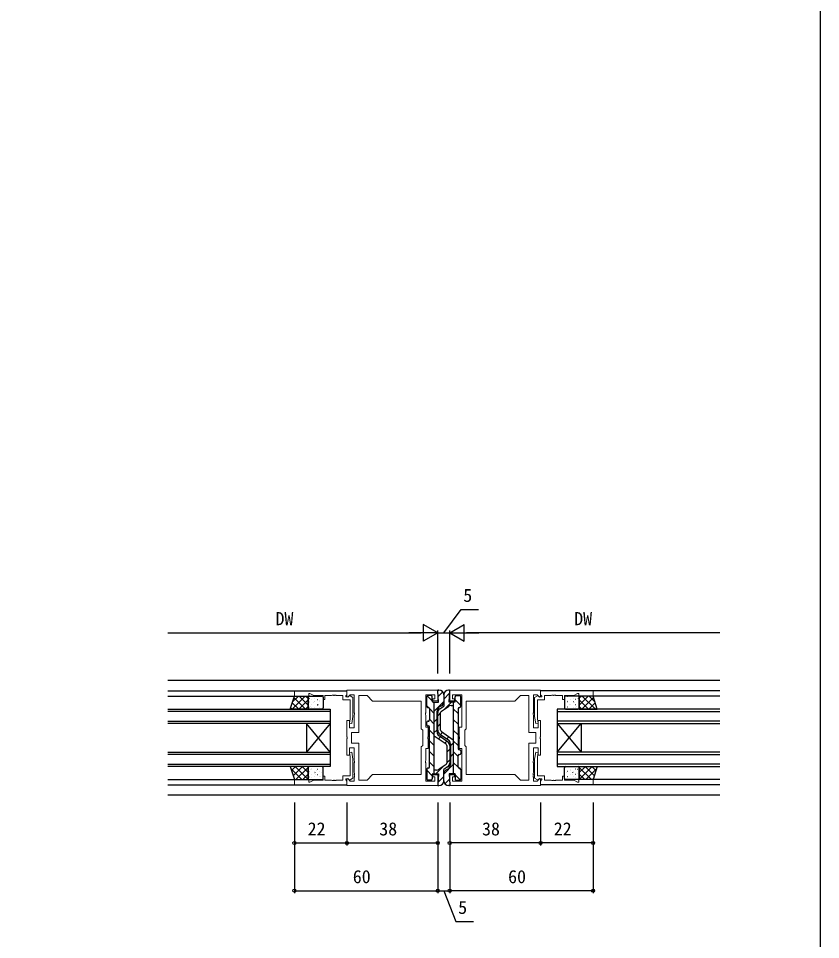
# Model space of a CAD drawing. Units: millimetres, scale not verified. Extents: x -437 to 438, y -681 to 679.
# Drawn here: x 102.6 to 438.3, y -127.4 to 258.2 of the extents above; entities that cross this region are included whole.
import ezdxf
from ezdxf.enums import TextEntityAlignment as Align

# ---------------------------------------------------------------- set-up
doc = ezdxf.new("R2010")
doc.units = ezdxf.units.MM
doc.header["$LTSCALE"] = 4
doc.layers.add('0-2_YKK_11', color=7, linetype='Continuous', lineweight=18)
for name, color, linetype in [('0-3_YKK_12', 2, 'Continuous'), ('0-4_YKK_13', 4, 'Continuous'), ('0-6_YKK_D', 6, 'Continuous'), ('0-7_YKK_ZWAK', 7, 'Continuous')]:
    doc.layers.add(name, color=color, linetype=linetype)
doc.styles.add('ＭＳ ゴシック', font='')
doc.styles.get('ＭＳ ゴシック').set_extended_font_data('MS Gothic')

msp = doc.modelspace()

# ---------------------------------------------------------------- linework, layer by layer
at = {"layer": '0-2_YKK_11'}
for points in [[(240.101, -22.954), (278.101, -22.954), (278.101, -27.454), (276.101, -27.454), (276.101, -26.654), (276.901, -26.654), (276.901, -24.884), (273.101, -24.884), (273.101, -32.495), (272.981, -32.679), (272.981, -33.229), (273.101, -33.412), (273.101, -38.454), (274.101, -38.454), (274.101, -42.495), (273.981, -42.679), (273.981, -43.229), (274.101, -43.412), (274.101, -47.454), (273.101, -47.454), (273.101, -52.495), (272.981, -52.679), (272.981, -53.229), (273.101, -53.412), (273.101, -61.024), (276.901, -61.024), (276.901, -59.254), (276.101, -59.254), (276.101, -58.454), (278.101, -58.454), (278.101, -62.954), (240.101, -62.954), (240.101, -60.153), (240.471, -60), (241.495, -61.024), (243.101, -61.024), (243.101, -59.412), (243.221, -59.229), (243.221, -58.679), (243.101, -58.495)], [(243.101, -58.495), (243.101, -58.412), (243.221, -58.229), (243.221, -57.679), (243.101, -57.495), (243.101, -53.412), (243.221, -53.229), (243.221, -52.679), (243.101, -52.495), (243.101, -47.154), (241.101, -47.154), (241.101, -50.154), (240.101, -50.154), (240.101, -43.412), (240.221, -43.229), (240.221, -42.679), (240.101, -42.495), (240.101, -35.754), (241.101, -35.754), (241.101, -38.754), (243.101, -38.754), (243.101, -33.412), (243.221, -33.229), (243.221, -32.679), (243.101, -32.495), (243.101, -24.884), (241.495, -24.884), (240.471, -25.907), (240.101, -25.754), (240.101, -22.954)], [(321.101, -22.954), (283.101, -22.954), (283.101, -27.454), (285.101, -27.454), (285.101, -26.654), (284.301, -26.654), (284.301, -24.884), (288.101, -24.884), (288.101, -32.495), (288.221, -32.679), (288.221, -33.229), (288.101, -33.412), (288.101, -38.454), (287.101, -38.454), (287.101, -42.495), (287.221, -42.679), (287.221, -43.229), (287.101, -43.412), (287.101, -47.454), (288.101, -47.454), (288.101, -52.495), (288.221, -52.679), (288.221, -53.229), (288.101, -53.412), (288.101, -61.024), (284.301, -61.024), (284.301, -59.254), (285.101, -59.254), (285.101, -58.454), (283.101, -58.454), (283.101, -62.954), (321.101, -62.954), (321.101, -60.153), (320.73, -60), (319.706, -61.024), (318.101, -61.024), (318.101, -59.412), (317.981, -59.229), (317.981, -58.679), (318.101, -58.495)], [(318.101, -58.495), (318.101, -58.412), (317.981, -58.229), (317.981, -57.679), (318.101, -57.495), (318.101, -53.412), (317.981, -53.229), (317.981, -52.679), (318.101, -52.495), (318.101, -47.154), (320.101, -47.154), (320.101, -50.154), (321.101, -50.154), (321.101, -43.412), (320.981, -43.229), (320.981, -42.679), (321.101, -42.495), (321.101, -35.754), (320.101, -35.754), (320.101, -38.754), (318.101, -38.754), (318.101, -33.412), (317.981, -33.229), (317.981, -32.679), (318.101, -32.495), (318.101, -24.884), (319.706, -24.884), (320.73, -25.907), (321.101, -25.754), (321.101, -22.954)]]:
    msp.add_lwpolyline(points, dxfattribs=at)
for points in [[(218.101, -23.254), (240.101, -23.254), (240.101, -24.884), (239.801, -25.184), (239.601, -25.384), (239.601, -25.854), (240.551, -25.854), (241.051, -25.354), (241.388, -25.354), (242.601, -26.054), (242.601, -34.062), (242.093, -36.94), (241.108, -36.767), (241.401, -35.108), (241.401, -27.054), (238.401, -27.054), (238.401, -25.184), (235.609, -25.184), (235.426, -25.064), (234.876, -25.064), (234.692, -25.184), (234.609, -25.184), (234.426, -25.064), (233.876, -25.064), (233.692, -25.184), (230.901, -25.184), (230.901, -26.954), (230.101, -26.954), (230.101, -25.184), (226.166, -25.184), (224.601, -24.454), (224.101, -24.454), (224.101, -25.454), (218.101, -25.454)], [(250.831, -58.354), (271.171, -58.354), (271.171, -46.784), (271.801, -46.154), (271.801, -39.754), (271.171, -39.124), (271.171, -27.554), (250.831, -27.554), (248.531, -25.254), (245.031, -25.254), (245.031, -40.684), (242.031, -40.684), (242.031, -45.224), (245.031, -45.224), (245.031, -60.654), (248.531, -60.654)], [(310.371, -58.354), (290.031, -58.354), (290.031, -46.784), (289.401, -46.154), (289.401, -39.754), (290.031, -39.124), (290.031, -27.554), (310.371, -27.554), (312.671, -25.254), (316.171, -25.254), (316.171, -40.684), (319.171, -40.684), (319.171, -45.224), (316.171, -45.224), (316.171, -60.654), (312.671, -60.654)], [(343.101, -23.254), (321.101, -23.254), (321.101, -24.884), (321.401, -25.184), (321.601, -25.384), (321.601, -25.854), (320.651, -25.854), (320.151, -25.354), (319.813, -25.354), (318.601, -26.054), (318.601, -34.062), (319.108, -36.94), (320.093, -36.767), (319.801, -35.108), (319.801, -27.054), (322.801, -27.054), (322.801, -25.184), (325.592, -25.184), (325.776, -25.064), (326.326, -25.064), (326.509, -25.184), (326.592, -25.184), (326.776, -25.064), (327.326, -25.064), (327.509, -25.184), (330.301, -25.184), (330.301, -26.954), (331.101, -26.954), (331.101, -25.184), (335.035, -25.184), (336.601, -24.454), (337.101, -24.454), (337.101, -25.454), (343.101, -25.454)], [(218.101, -62.654), (240.101, -62.654), (240.101, -61.024), (239.801, -60.724), (239.601, -60.524), (239.601, -60.054), (240.551, -60.054), (241.051, -60.554), (241.388, -60.554), (242.601, -59.854), (242.601, -51.845), (242.093, -48.967), (241.108, -49.14), (241.401, -50.799), (241.401, -58.854), (238.401, -58.854), (238.401, -60.724), (235.609, -60.724), (235.426, -60.844), (234.876, -60.844), (234.692, -60.724), (234.609, -60.724), (234.426, -60.844), (233.876, -60.844), (233.692, -60.724), (230.901, -60.724), (230.901, -58.954), (230.101, -58.954), (230.101, -60.724), (226.166, -60.724), (224.601, -61.454), (224.101, -61.454), (224.101, -60.454), (218.101, -60.454)], [(343.101, -62.654), (321.101, -62.654), (321.101, -61.024), (321.401, -60.724), (321.601, -60.524), (321.601, -60.054), (320.651, -60.054), (320.151, -60.554), (319.813, -60.554), (318.601, -59.854), (318.601, -51.845), (319.108, -48.967), (320.093, -49.14), (319.801, -50.799), (319.801, -58.854), (322.801, -58.854), (322.801, -60.724), (325.592, -60.724), (325.776, -60.844), (326.326, -60.844), (326.509, -60.724), (326.592, -60.724), (326.776, -60.844), (327.326, -60.844), (327.509, -60.724), (330.301, -60.724), (330.301, -58.954), (331.101, -58.954), (331.101, -60.724), (335.035, -60.724), (336.601, -61.454), (337.101, -61.454), (337.101, -60.454), (343.101, -60.454)]]:
    msp.add_lwpolyline(points, close=True, dxfattribs=at)
at = {"layer": '0-3_YKK_12'}
for p, q in [((396.101, -18.954), (165.101, -18.954)), ((165.101, -23.254), (240.101, -23.254)), ((165.101, -25.454), (218.101, -25.454)), ((396.101, -23.254), (321.101, -23.254)), ((396.101, -25.454), (343.101, -25.454)), ((165.101, -30.954), (233.101, -30.954)), ((233.101, -31.954), (165.101, -31.954)), ((233.101, -30.954), (233.101, -36.954)), ((396.101, -30.954), (328.101, -30.954)), ((328.101, -30.954), (328.101, -36.954)), ((328.101, -31.954), (396.101, -31.954)), ((165.101, -35.954), (233.101, -35.954)), ((233.101, -36.954), (165.101, -36.954)), ((223.101, -36.954), (223.101, -48.954)), ((233.101, -36.954), (223.101, -48.954)), ((233.101, -48.954), (223.101, -36.954)), ((233.101, -36.954), (233.101, -48.954)), ((396.101, -35.954), (328.101, -35.954)), ((328.101, -36.954), (396.101, -36.954)), ((328.101, -36.954), (328.101, -48.954)), ((328.101, -36.954), (338.101, -48.954)), ((328.101, -48.954), (338.101, -36.954)), ((338.101, -36.954), (338.101, -48.954)), ((165.101, -48.954), (233.101, -48.954)), ((233.101, -49.954), (165.101, -49.954)), ((233.101, -48.954), (233.101, -54.954)), ((396.101, -48.954), (328.101, -48.954)), ((328.101, -48.954), (328.101, -54.954)), ((328.101, -49.954), (396.101, -49.954)), ((165.101, -53.954), (233.101, -53.954)), ((396.101, -53.954), (328.101, -53.954)), ((233.101, -54.954), (165.101, -54.954)), ((328.101, -54.954), (396.101, -54.954)), ((165.101, -60.454), (218.101, -60.454)), ((396.101, -60.454), (343.101, -60.454)), ((165.101, -62.654), (240.101, -62.654)), ((396.101, -62.654), (321.101, -62.654)), ((396.101, -66.954), (165.101, -66.954))]:
    msp.add_line(p, q, dxfattribs=at)
at = {"layer": '0-4_YKK_13'}
for p, q in [((278.401, -22.954), (278.601, -22.954)), ((282.801, -22.954), (282.601, -22.954)), ((222.636, -25.454), (217.136, -30.954)), ((219.807, -25.454), (217.315, -27.946)), ((217.902, -26.083), (222.773, -30.954)), ((220.101, -25.454), (223.885, -29.238)), ((222.93, -25.454), (223.885, -26.409)), ((223.885, -30.454), (223.885, -25.954)), ((224.181, -25.669), (224.218, -25.669)), ((224.305, -25.634), (224.312, -25.637)), ((224.316, -26.552), (224.378, -26.593)), ((224.385, -25.454), (229.601, -25.454)), ((225.392, -26.88), (225.429, -26.88)), ((226.362, -26.363), (226.369, -26.365)), ((226.461, -25.669), (226.498, -25.669)), ((227.672, -26.88), (227.709, -26.88)), ((228.741, -25.669), (228.778, -25.669)), ((229.952, -26.88), (229.989, -26.88)), ((230.101, -25.954), (230.101, -30.454)), ((273.501, -29.754), (273.501, -25.754)), ((273.725, -25.336), (275.801, -27.412)), ((275.301, -25.254), (274.001, -25.254)), ((275.801, -27.654), (275.801, -25.754)), ((278.251, -25.623), (280.166, -23.709)), ((283.036, -24.277), (280.601, -26.713)), ((280.601, -24.954), (280.601, -29.653)), ((280.601, -24.954), (280.601, -27.796)), ((282.801, -27.953), (283.1, -23.273)), ((285.401, -27.653), (285.401, -25.753)), ((285.901, -25.253), (287.201, -25.253)), ((287.701, -29.753), (287.701, -25.753)), ((331.101, -25.954), (331.101, -30.454)), ((331.249, -26.88), (331.212, -26.88)), ((336.816, -25.454), (331.601, -25.454)), ((332.461, -25.669), (332.423, -25.669)), ((333.529, -26.88), (333.492, -26.88)), ((334.741, -25.669), (334.703, -25.669)), ((334.839, -26.363), (334.832, -26.365)), ((335.809, -26.88), (335.772, -26.88)), ((336.886, -26.552), (336.823, -26.593)), ((336.896, -25.634), (336.889, -25.637)), ((337.021, -25.669), (336.983, -25.669)), ((341.1, -25.454), (337.316, -29.238)), ((338.271, -25.454), (337.316, -26.409)), ((337.316, -30.454), (337.316, -25.954)), ((343.299, -26.083), (338.428, -30.954)), ((338.566, -25.454), (344.066, -30.954)), ((341.394, -25.454), (343.886, -27.946)), ((216.546, -30.384), (217.116, -30.954)), ((217.224, -28.233), (219.945, -30.954)), ((223.885, -27.032), (219.964, -30.954)), ((223.885, -29.861), (222.792, -30.954)), ((224.181, -27.911), (224.218, -27.911)), ((224.181, -30.154), (224.218, -30.154)), ((224.979, -29.929), (225.041, -29.97)), ((225.392, -29.122), (225.429, -29.122)), ((225.429, -30.294), (225.436, -30.296)), ((225.913, -28.334), (225.92, -28.337)), ((226.333, -27.887), (226.395, -27.928)), ((226.461, -27.911), (226.498, -27.911)), ((226.461, -30.154), (226.498, -30.154)), ((227.672, -29.122), (227.709, -29.122)), ((227.97, -29.063), (227.978, -29.065)), ((228.702, -27.191), (228.71, -27.194)), ((228.741, -27.911), (228.778, -27.911)), ((228.741, -30.154), (228.778, -30.154)), ((229.935, -27.332), (229.997, -27.374)), ((229.952, -29.122), (229.989, -29.122)), ((273.501, -29.602), (274.156, -30.257)), ((274.101, -30.254), (274.001, -30.254)), ((274.598, -30.699), (276.601, -32.702)), ((274.601, -30.754), (274.601, -35.454)), ((276.343, -27.954), (276.601, -28.212)), ((276.601, -31.764), (280.601, -27.764)), ((276.601, -57.954), (276.601, -27.954)), ((279.593, -29.533), (278.808, -29.981)), ((278.978, -30.755), (280.601, -29.653)), ((279.651, -31.75), (282.52, -29.8)), ((283.85, -27.953), (280.908, -30.896)), ((285.101, -27.953), (282.801, -27.953)), ((283.645, -29.453), (284.601, -29.453)), ((284.601, -27.953), (284.601, -57.953)), ((286.601, -32.755), (284.601, -30.755)), ((287.701, -29.365), (285.401, -27.064)), ((286.601, -30.753), (286.601, -47.454)), ((287.101, -30.253), (287.201, -30.253)), ((331.267, -27.332), (331.204, -27.374)), ((331.249, -29.122), (331.212, -29.122)), ((332.461, -27.911), (332.423, -27.911)), ((332.461, -30.154), (332.423, -30.154)), ((332.499, -27.191), (332.492, -27.194)), ((333.231, -29.063), (333.224, -29.065)), ((333.529, -29.122), (333.492, -29.122)), ((334.741, -27.911), (334.703, -27.911)), ((334.741, -30.154), (334.703, -30.154)), ((334.869, -27.887), (334.806, -27.928)), ((335.288, -28.334), (335.281, -28.337)), ((335.773, -30.294), (335.765, -30.296)), ((335.809, -29.122), (335.772, -29.122)), ((336.222, -29.929), (336.16, -29.97)), ((337.021, -27.911), (336.983, -27.911)), ((337.021, -30.154), (336.983, -30.154)), ((337.316, -27.032), (341.237, -30.954)), ((337.316, -29.861), (338.409, -30.954)), ((343.977, -28.233), (341.257, -30.954)), ((344.655, -30.384), (344.085, -30.954)), ((229.601, -30.954), (224.385, -30.954)), ((277.801, -40.498), (277.801, -31.717)), ((278.101, -39.691), (278.101, -32.41)), ((279.301, -32.503), (278.101, -33.703)), ((279.301, -39.695), (279.301, -32.412)), ((331.601, -30.954), (336.816, -30.954)), ((273.5, -37.454), (273.5, -36.454)), ((274.101, -35.954), (274, -35.954)), ((274, -37.954), (274.101, -37.954)), ((274.601, -35.192), (276.601, -37.192)), ((274.601, -55.154), (274.601, -38.454)), ((276.601, -36.254), (277.801, -35.054)), ((279.301, -36.993), (278.101, -38.192)), ((286.601, -37.245), (284.601, -35.245)), ((274.601, -39.682), (276.601, -41.682)), ((276.601, -40.744), (277.801, -39.544)), ((281.55, -45.551), (276.601, -42.185)), ((282.224, -44.562), (278.677, -42.152)), ((278.978, -41.346), (282.525, -43.755)), ((280.113, -40.671), (279.252, -41.532)), ((279.652, -40.357), (284.601, -43.722)), ((286.601, -41.735), (284.601, -39.735)), ((274.601, -44.172), (276.601, -46.172)), ((278.416, -43.419), (279.276, -42.559)), ((281.088, -45.237), (281.95, -44.375)), ((281.9, -46.212), (281.9, -53.495)), ((282.786, -42.488), (281.926, -43.348)), ((283.1, -46.216), (283.1, -53.497)), ((284.601, -45.163), (283.401, -46.363)), ((283.401, -45.41), (283.401, -54.19)), ((286.601, -46.225), (284.601, -44.225)), ((274.601, -48.662), (276.601, -50.662)), ((281.9, -48.915), (283.1, -47.715)), ((284.601, -49.653), (283.401, -50.853)), ((286.601, -50.715), (284.601, -48.715)), ((287.201, -47.954), (287.101, -47.954)), ((287.101, -49.954), (287.201, -49.954)), ((287.701, -48.454), (287.701, -49.454)), ((274.601, -53.153), (276.601, -55.153)), ((281.9, -53.405), (283.1, -52.205)), ((286.604, -55.208), (284.601, -53.205)), ((286.601, -55.153), (286.601, -50.454)), ((216.692, -55.985), (221.16, -60.454)), ((218.591, -54.954), (216.9, -56.645)), ((221.42, -54.954), (217.578, -58.795)), ((218.489, -54.954), (223.885, -60.35)), ((223.885, -55.316), (218.748, -60.454)), ((221.317, -54.954), (223.885, -57.522)), ((223.885, -55.454), (223.885, -59.954)), ((224.181, -57.064), (224.218, -57.064)), ((229.601, -54.954), (224.385, -54.954)), ((224.524, -57.673), (224.531, -57.675)), ((224.667, -56.168), (224.729, -56.209)), ((225.256, -55.801), (225.263, -55.804)), ((225.392, -56.032), (225.429, -56.032)), ((226.461, -57.064), (226.498, -57.064)), ((226.684, -57.503), (226.746, -57.544)), ((227.349, -56.542), (227.356, -56.545)), ((227.672, -56.032), (227.709, -56.032)), ((228.741, -57.064), (228.778, -57.064)), ((229.406, -57.271), (229.413, -57.273)), ((229.952, -56.032), (229.989, -56.032)), ((230.101, -59.954), (230.101, -55.454)), ((273.501, -56.154), (273.501, -60.154)), ((273.501, -56.543), (275.801, -58.843)), ((274.101, -55.654), (274.001, -55.654)), ((277.557, -56.454), (276.601, -56.454)), ((277.351, -57.954), (280.294, -55.011)), ((281.55, -54.157), (278.682, -56.108)), ((284.601, -54.144), (280.601, -58.143)), ((282.224, -55.152), (280.601, -56.254)), ((280.601, -60.954), (280.601, -56.254)), ((281.609, -56.375), (282.393, -55.926)), ((284.859, -57.953), (284.601, -57.695)), ((287.701, -56.305), (287.046, -55.65)), ((287.101, -55.653), (287.201, -55.653)), ((287.701, -56.153), (287.701, -60.154)), ((331.101, -59.954), (331.101, -55.454)), ((331.249, -56.032), (331.212, -56.032)), ((331.601, -54.954), (336.816, -54.954)), ((331.795, -57.271), (331.788, -57.273)), ((332.461, -57.064), (332.423, -57.064)), ((333.529, -56.032), (333.492, -56.032)), ((333.852, -56.542), (333.845, -56.545)), ((334.518, -57.503), (334.455, -57.544)), ((334.741, -57.064), (334.703, -57.064)), ((335.809, -56.032), (335.772, -56.032)), ((335.945, -55.801), (335.938, -55.804)), ((336.535, -56.168), (336.472, -56.209)), ((336.677, -57.673), (336.67, -57.675)), ((337.021, -57.064), (336.983, -57.064)), ((342.712, -54.954), (337.316, -60.35)), ((339.884, -54.954), (337.316, -57.522)), ((337.316, -55.316), (342.453, -60.454)), ((337.316, -55.454), (337.316, -59.954)), ((339.781, -54.954), (343.623, -58.795)), ((344.509, -55.985), (340.041, -60.454)), ((342.61, -54.954), (344.301, -56.645)), ((217.994, -60.116), (218.332, -60.454)), ((223.885, -58.145), (221.577, -60.454)), ((224.075, -59.644), (224.082, -59.647)), ((224.181, -59.306), (224.218, -59.306)), ((224.385, -60.454), (229.601, -60.454)), ((225.33, -59.545), (225.392, -59.586)), ((225.392, -58.275), (225.429, -58.275)), ((226.132, -60.373), (226.139, -60.375)), ((226.461, -59.306), (226.498, -59.306)), ((226.864, -58.501), (226.871, -58.504)), ((227.672, -58.275), (227.709, -58.275)), ((228.741, -59.306), (228.778, -59.306)), ((228.957, -59.242), (228.964, -59.245)), ((229.952, -58.275), (229.989, -58.275)), ((275.301, -60.654), (274.001, -60.654)), ((275.801, -58.254), (275.801, -60.154)), ((276.101, -57.954), (278.401, -57.954)), ((278.401, -57.954), (278.101, -62.634)), ((278.165, -61.63), (280.601, -59.195)), ((280.601, -60.953), (280.601, -58.111)), ((282.95, -60.285), (281.036, -62.199)), ((285.401, -58.253), (285.401, -60.154)), ((287.476, -60.571), (285.401, -58.495)), ((285.901, -60.654), (287.201, -60.654)), ((331.249, -58.275), (331.212, -58.275)), ((336.816, -60.454), (331.601, -60.454)), ((332.244, -59.242), (332.237, -59.245)), ((332.461, -59.306), (332.423, -59.306)), ((333.529, -58.275), (333.492, -58.275)), ((334.337, -58.501), (334.33, -58.504)), ((334.741, -59.306), (334.703, -59.306)), ((335.069, -60.373), (335.062, -60.375)), ((335.809, -58.275), (335.772, -58.275)), ((335.871, -59.545), (335.809, -59.586)), ((337.021, -59.306), (336.983, -59.306)), ((337.126, -59.644), (337.119, -59.647)), ((337.316, -58.145), (339.625, -60.454)), ((343.207, -60.116), (342.869, -60.454)), ((278.401, -62.954), (278.601, -62.954)), ((282.801, -62.953), (282.601, -62.953))]:
    msp.add_line(p, q, dxfattribs=at)
for points in [[(218.101, -25.454), (223.885, -25.454), (223.885, -30.954), (216.367, -30.954)], [(343.101, -25.454), (337.316, -25.454), (337.316, -30.954), (344.834, -30.954)], [(218.101, -60.454), (223.885, -60.454), (223.885, -54.954), (216.367, -54.954)], [(343.101, -60.454), (337.316, -60.454), (337.316, -54.954), (344.834, -54.954)]]:
    msp.add_lwpolyline(points, close=True, dxfattribs=at)
for points in [[(276.101, -27.954), (278.401, -27.954), (278.101, -23.273)], [(285.101, -57.953), (282.801, -57.953), (283.1, -62.634)]]:
    msp.add_lwpolyline(points, dxfattribs=at)
for centre, radius, start, end in [((278.401, -23.254), 0.3, 90, 183.65976), ((278.601, -24.954), 2, 360, 90), ((282.601, -24.954), 2, 90, 180), ((282.801, -23.254), 0.3, 356.34024, 90), ((224.385, -25.954), 0.5, 90, 180), ((229.601, -25.954), 0.5, 0, 90), ((274.001, -25.754), 0.5, 89.99641, 179.99641), ((275.301, -25.754), 0.5, 359.99641, 89.99641), ((285.901, -25.753), 0.5, 90.00359, 180.00359), ((287.201, -25.753), 0.5, 0.00359, 90.00359), ((331.601, -25.954), 0.5, 90, 180), ((336.816, -25.954), 0.5, 0, 90), ((224.385, -30.454), 0.5, 180, 270), ((229.601, -30.454), 0.5, 270, 0), ((274.001, -29.754), 0.5, 179.99641, 270), ((274.101, -30.754), 0.5, 360, 89.99997), ((276.101, -27.654), 0.3, 179.99641, 270), ((279.801, -31.717), 2, 119.74538, 180), ((280.101, -32.41), 2, 124.16806, 180.00289), ((278.601, -27.796), 2, 299.74538, 360), ((283.645, -31.453), 2, 90, 124.21613), ((285.101, -27.653), 0.3, 270, 0.00359), ((287.101, -30.753), 0.5, 90, 180), ((287.201, -29.753), 0.5, 270, 0.00359), ((331.601, -30.454), 0.5, 180, 270), ((336.816, -30.454), 0.5, 270, 0), ((280.101, -32.412), 0.8, 124.21613, 180.00289), ((274, -36.454), 0.5, 89.99641, 179.99641), ((274, -37.454), 0.5, 179.99641, 269.99641), ((274.101, -35.454), 0.5, 269.99641, 360), ((274.101, -38.454), 0.5, 0, 89.97137), ((279.801, -40.498), 2, 180, 235.81101), ((280.101, -39.691), 2, 180.00289, 235.81101), ((280.101, -39.695), 0.8, 180.00289, 235.78387), ((281.1, -46.212), 0.8, 0.00289, 55.78387), ((281.1, -46.216), 2, 0.00289, 55.81101), ((281.401, -45.41), 2, 0, 55.81101), ((287.101, -47.454), 0.5, 180, 269.97137), ((287.101, -50.454), 0.5, 89.99641, 180), ((287.201, -48.454), 0.5, 359.99641, 89.99641), ((287.201, -49.454), 0.5, 269.99641, 359.99641), ((281.1, -53.495), 0.8, 304.21613, 0.00289), ((281.1, -53.497), 2, 304.16806, 0.00289), ((224.385, -55.454), 0.5, 90, 180), ((229.601, -55.454), 0.5, 0, 90), ((274.001, -56.154), 0.5, 90, 180.00359), ((274.101, -55.154), 0.5, 270, 0), ((277.557, -54.454), 2, 270, 304.21613), ((282.601, -58.111), 2, 119.74538, 180), ((281.401, -54.19), 2, 299.74538, 0), ((287.101, -55.153), 0.5, 180, 269.99997), ((287.201, -56.153), 0.5, 359.99641, 90), ((331.601, -55.454), 0.5, 90, 180), ((336.816, -55.454), 0.5, 0, 90), ((224.385, -59.954), 0.5, 180, 270), ((229.601, -59.954), 0.5, 270, 0), ((274.001, -60.154), 0.5, 180.00359, 270.00359), ((275.301, -60.154), 0.5, 270.00359, 0.00359), ((276.101, -58.254), 0.3, 90, 180.00359), ((278.601, -60.954), 2, 270, 0), ((282.601, -60.953), 2, 180, 270), ((285.101, -58.253), 0.3, 359.99641, 90), ((285.901, -60.154), 0.5, 179.99641, 269.99641), ((287.201, -60.154), 0.5, 269.99641, 359.99641), ((331.601, -59.954), 0.5, 180, 270), ((336.816, -59.954), 0.5, 270, 0), ((278.401, -62.654), 0.3, 176.34024, 270), ((282.801, -62.653), 0.3, 270, 3.65976)]:
    msp.add_arc(centre, radius, start, end, dxfattribs=at)
at = {"layer": '0-6_YKK_D'}
for p, q in [((278.101, 1.046), (272.038, 4.546)), ((272.038, 4.546), (272.038, -2.454)), ((283.101, 1.046), (289.163, 4.546)), ((289.163, -2.454), (289.163, 4.546)), ((165.101, 1.046), (271.101, 1.046)), ((278.101, 1.046), (265.976, 1.046)), ((278.101, 1.046), (272.038, -2.454)), ((278.101, -15.954), (278.101, 2.046)), ((278.101, -15.954), (278.101, 2.046)), ((278.101, 1.046), (283.101, 1.046)), ((283.1, -15.954), (283.101, 2.046)), ((283.101, -15.954), (283.101, 2.046)), ((283.101, 1.046), (289.163, -2.454)), ((283.101, 1.046), (295.225, 1.046)), ((396.101, 1.046), (290.101, 1.046)), ((218.101, -69.954), (218.101, -87.954)), ((218.101, -69.954), (218.101, -107.954)), ((240.101, -69.954), (240.101, -87.954)), ((240.101, -69.954), (240.101, -87.954)), ((278.101, -69.954), (278.101, -87.954)), ((278.101, -69.954), (278.101, -107.954)), ((283.101, -69.954), (283.101, -87.953)), ((283.101, -69.954), (283.101, -107.954)), ((321.101, -69.954), (321.101, -87.954)), ((321.101, -69.954), (321.101, -87.953)), ((343.101, -69.954), (343.101, -87.954)), ((343.101, -69.954), (343.101, -107.954)), ((278.101, -79.954), (278.101, -107.954)), ((283.101, -79.953), (283.101, -107.954)), ((218.101, -86.954), (240.101, -86.954)), ((240.101, -86.954), (278.101, -86.954)), ((321.101, -86.953), (283.101, -86.953)), ((343.101, -86.954), (321.101, -86.954)), ((218.101, -106.954), (278.101, -106.954)), ((278.101, -106.954), (283.101, -106.954)), ((343.101, -106.954), (283.101, -106.954))]:
    msp.add_line(p, q, dxfattribs=at)
for points in [[(280.601, 1.046), (287.824, 10.807), (295.17, 10.807)], [(280.601, -106.954), (285.697, -119.829), (293.044, -119.829)]]:
    msp.add_lwpolyline(points, dxfattribs=at)
for centre in [(218.101, -86.954), (240.101, -86.954), (240.101, -86.954), (278.101, -86.954), (283.101, -86.953), (321.101, -86.954), (321.101, -86.953), (343.101, -86.954), (218.101, -106.954), (278.101, -106.954), (278.101, -106.954), (283.101, -106.954), (283.101, -106.954), (343.101, -106.954)]:
    msp.add_circle(centre, 0.637, dxfattribs=at)
at = {"layer": '0-7_YKK_ZWAK'}
msp.add_lwpolyline([(-436.7, -681.2), (438.3, -681.2), (438.3, 643.8)], dxfattribs=at)

# ---------------------------------------------------------------- texts
at = {"layer": '0-6_YKK_D', "style": 'ＭＳ ゴシック'}
for s, p in [('5', (288.77, 12.307)), ('DW', (210.196, 2.546)), ('DW', (335.196, 2.546)), ('22', (223.646, -85.454)), ('38', (253.625, -85.454)), ('38', (296.625, -85.453)), ('22', (326.646, -85.454)), ('60', (242.54, -105.454)), ('60', (307.539, -105.454)), ('5', (286.643, -118.329))]:
    msp.add_text(s, height=5.499, dxfattribs=at).set_placement(p, align=Align.BOTTOM_LEFT)

doc.saveas('drawing.dxf')
